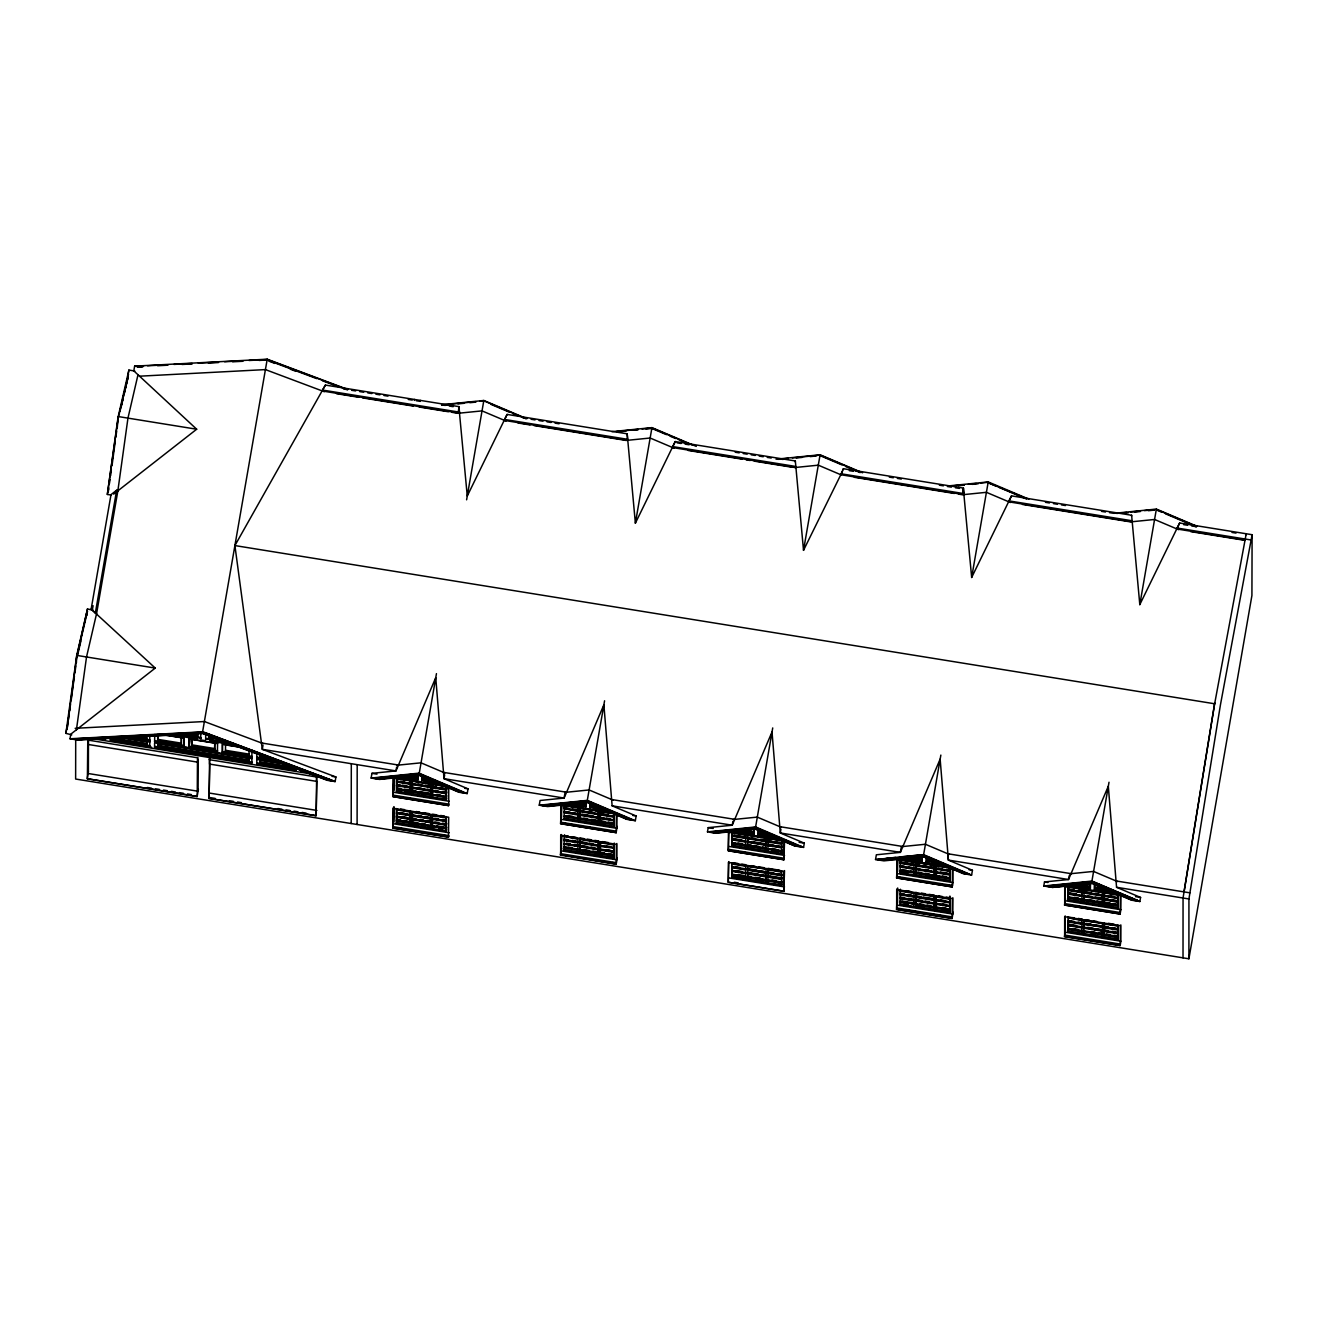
<?xml version="1.0" encoding="UTF-8"?>
<svg xmlns="http://www.w3.org/2000/svg" width="1318" height="1318" viewBox="0 0 1318 1318"><rect width="100%" height="100%" fill="white"/><g stroke="black" fill="none" stroke-linecap="round" stroke-linejoin="round"><path stroke-width="1.5" d="M75.703 739.431L75.637 779.037L1188.902 958.796L1251.919 595.505L1252.1 534.713L1179.643 523.015L1177.155 528.057L1177.073 529.012L1245.148 540.018L1245.23 539.046M87.252 778.74L197.239 796.5L87.252 778.74L88.388 771.59M87.4 777.785L87.795 738.113L87.795 744.406L197.782 762.166L198.112 760.272L198.062 791.245L88.059 773.485L88.125 742.512M88.388 772.117L88.454 740.634L87.795 744.406M110.399 740.222L110.564 739.266L149.84 745.609L149.675 746.565L110.399 740.222L110.415 737.24M146.908 741.457L146.908 744.341L113.513 738.953L113.677 738.014L147.072 743.401M149.675 746.565L149.857 741.144L149.692 742.1L120.235 737.339M127.665 737.223L149.692 740.782L149.857 735.774M154.585 747.355L154.585 742.891L251.82 758.591L251.985 757.636L251.804 763.056L154.585 747.355L154.75 746.4L251.969 762.101L251.804 763.056M184.075 746.334L184.256 737.256L184.075 746.334L154.601 741.573L154.766 734.521M157.699 746.087L157.863 742.265L157.699 746.087L249.036 760.832L249.201 759.893L157.863 745.148M181.489 736.63L181.307 744.126L157.699 740.321L157.715 735.395M157.699 740.321L157.88 734.456M181.307 744.126L181.324 737.569M188.985 747.125L189.001 738.986L217.437 743.583L217.602 742.644L217.421 751.721L188.985 747.125L190.138 740.502M189.166 738.047L189.149 746.186L217.585 750.782L217.421 751.721M192.098 745.873L192.263 738.36L192.098 745.873L214.653 749.514L214.834 742.001M197.782 762.166L197.799 757.438M185.871 733.154L200.764 738.739L200.781 733.483M220.024 738.788L205.674 739.53L205.674 734.274M209.002 798.395L316.056 815.677L209.002 798.395L209.875 764.111M316.221 814.738L316.617 775.05L316.6 781.36L209.562 764.078L209.562 757.768L209.167 797.456L215.229 798.428M214.653 749.514L214.669 742.957L192.098 739.316M222.511 743.434L222.495 751.573L251.985 756.334L251.82 757.273L222.33 752.512L222.347 744.373L245.939 748.196M225.444 751.26L225.609 750.304L249.201 754.127L249.036 755.066L225.444 751.26L225.609 743.747L225.444 744.703L241.194 747.24M249.036 760.832L249.201 757.01L249.036 757.949L157.699 743.204M249.036 755.066L249.053 750.14M251.82 757.273L252.002 750.222M256.713 763.847L256.878 762.891L296.171 769.234L296.006 770.19L256.713 763.847L256.878 758.427L260.816 759.069M280.75 761.952L256.73 758.064L256.895 753.056M293.222 767.982L259.827 762.578L259.827 759.695L287.34 764.143M296.006 770.19L296.006 767.208M316.056 815.677L316.93 781.393M351.198 823.536L351.313 763.699M357.096 824.491L357.194 764.654M392.846 828.083L448.499 837.062L392.846 828.083L394.016 806.649M393.011 827.144L393.044 808.247L448.697 817.242L448.499 837.062M392.896 796.599L448.548 805.578L392.896 796.599L394.066 777.208M393.061 795.644L393.094 776.763M393.522 807.456L393.505 823.766L449.158 832.762M393.588 775.956L393.555 792.283L449.207 801.278M393.818 821.888L393.851 807.604M393.884 790.388L393.901 776.104M446.538 829.599L446.209 831.493L396.438 823.453L396.471 808.544M446.604 798.115L446.275 800.01L396.504 791.97L396.52 778.905M396.603 820.422L396.603 822.514L410.343 824.739L410.343 822.63L396.52 820.373M396.702 812.069L396.619 816.221L410.343 818.429L410.26 822.58L410.425 821.641M396.833 787.456L396.652 791.031L410.392 793.238L410.392 791.146L404.511 790.19M396.702 777.851L396.685 780.997L410.425 783.205L410.425 779.531M410.26 825.2L410.425 824.261L412.386 824.574L412.221 825.529L410.26 825.2L410.343 818.956M410.442 814.293L410.26 818.906L396.537 816.699L396.784 815.265M410.442 810.619L410.277 815.232L396.537 813.025M412.518 792.612L412.27 794.029L410.31 793.716L410.475 790.141M410.409 786.945L396.669 784.721L396.669 781.574L410.409 783.798L410.31 791.097L396.586 788.872L410.31 791.624M410.491 783.32L410.326 787.423L396.586 785.198L396.669 788.395L410.475 790.668L410.409 787.472M410.491 779.646L410.326 783.749L410.491 782.793M410.343 818.429L410.359 815.282M410.376 811.558L410.359 814.705L396.636 812.481L396.636 809.334L410.277 811.558M412.221 825.529L412.402 814.606M412.221 822.893L430.689 825.925L430.689 828.017L412.303 825.052L412.386 818.28L416.076 818.873M412.237 815.545L412.237 812.399L430.624 815.364L430.689 821.724L412.303 818.758L412.32 815.611L430.706 818.577M412.27 794.029L412.435 790.471L416.126 791.064M412.452 786.797L412.353 793.551L430.739 796.533L430.739 794.424L412.353 791.459L430.656 794.375L430.755 787.077L412.287 784.062L412.287 780.915L430.689 783.88L430.673 787.027M412.287 787.736L430.755 790.751L430.739 793.897L412.353 790.932L412.452 783.123M412.369 784.111L412.369 787.258L430.755 790.223M412.386 780.388L412.386 783.535L430.772 786.5L430.689 783.88M417.378 773.682L417.378 779.07L417.542 778.131L412.139 775.594M407.937 775.363L417.773 779.976L417.79 774.374M417.773 779.976L417.872 773.897M421.711 775L421.694 780.602L431.085 779.251M429.487 778.823L422.271 779.861L422.452 775.33M446.555 826.979L446.374 830.554L430.607 828.495L430.689 825.925M430.772 821.773L430.607 825.875L430.772 824.92M412.303 822.432L430.689 825.398L430.689 822.251L412.303 819.285L430.607 822.201L430.788 817.572L425.269 816.682M446.357 793.238L446.44 796.434L432.617 794.688L446.357 796.912L446.44 799.054L430.656 796.995L430.821 793.436L419.799 791.657M430.673 790.701L430.838 786.088M432.568 828.808L432.666 815.216M432.617 797.324L432.732 783.732L446.374 786.418M446.209 831.493L446.242 816.583M446.275 800.01L446.291 786.945M446.308 821.048L446.39 824.261L432.584 822.514L446.308 824.722L446.39 827.935L432.65 825.711L432.568 826.716L446.39 828.462M432.584 819.368L446.308 821.575L446.324 817.374M446.538 788.625L446.44 792.761L432.634 791.014L446.44 793.288M446.456 785.94L446.538 789.136L432.716 786.879L432.634 787.867L446.374 790.092L446.621 788.675M448.713 804.639L448.746 785.742M617.154 857.936L616.165 864.147L560.512 855.151L561.682 835.76M560.677 854.212L560.71 835.315L616.363 844.311L616.33 863.191L612.359 862.549M560.562 823.668L616.214 832.646L560.562 823.668L561.732 804.277M560.727 822.712L560.76 803.832M561.188 834.525L561.171 850.851L616.824 859.83L616.857 843.504M561.237 805.067L561.221 819.351L616.873 828.347L616.906 814.063M561.484 848.957L561.517 834.673M561.55 817.457L561.567 805.216M600.415 848.644L600.234 853.257L614.056 855.53L613.875 858.578L564.104 850.538L564.137 835.612M614.106 820.356L613.941 827.078L564.17 819.038L564.186 804.128M577.927 849.649L577.927 846.502L564.203 844.294M577.943 842.301L577.943 839.154L564.302 836.403M580.019 820.636L598.405 823.602L598.405 821.509L580.019 818.527L579.936 821.098L577.976 820.784L578.091 807.143L564.269 805.446L564.368 804.392M578.009 849.187L564.269 846.963L564.186 847.968L577.927 850.176L577.927 852.285L579.887 852.598L579.969 846.354M583.742 838.594L580.068 838.001L579.904 842.63L598.372 845.645L598.273 849.27L579.887 846.304L580.068 841.675L585.587 842.564M579.936 821.098L580.035 814.854M598.421 814.162L598.339 817.77L579.953 814.804L580.118 810.191L583.792 810.784M594.665 809.829L598.438 810.422L598.438 813.568L580.052 810.603L579.953 807.983L579.953 811.13L598.339 814.096L598.438 809.895M579.887 852.598L579.969 850.028M579.887 846.304L579.986 842.68M579.953 814.804L580.035 811.18M580.085 803.683L585.489 806.221L585.505 802.629M585.489 806.221L585.67 801.69M577.679 803.272L585.9 807.127L585.917 801.509M599.163 806.385L589.821 807.753L589.904 803.552M595.769 806.221L590.398 807.011L590.398 803.42M590.398 807.011L590.563 802.481M598.273 855.563L598.438 854.624L600.398 854.937L600.234 855.876L598.273 855.563L598.438 851.988M598.273 852.944L598.372 845.645M594.78 840.373L598.454 840.966L598.29 845.596L598.454 844.64M604.451 823.602L600.53 822.976L600.283 824.393L598.323 824.079L598.323 821.971L579.936 819.005M598.323 821.443L598.421 817.835L598.323 821.443L579.936 818.478L579.953 815.331L598.339 818.297M598.339 817.77L598.504 813.157M598.356 849.319L598.356 852.466L579.969 849.5M598.388 841.905L598.372 845.069L579.986 842.087L580.002 838.94L598.29 841.922M600.234 855.876L600.398 852.318L604.319 852.944M600.415 844.97L600.25 849.583L613.974 851.807M600.234 850.11L613.974 852.334L614.056 851.329L600.333 849.105L600.415 841.823M600.283 824.393L600.448 820.817L604.385 821.46M600.464 817.144L600.283 821.773L614.023 823.981L600.365 821.822M600.464 813.997L600.3 818.099L614.023 820.307M600.3 818.626L614.023 820.834L614.122 816.682L600.3 814.425L600.316 811.278L614.04 813.486L614.122 812.498M600.316 853.306L600.316 855.415L614.04 857.623M600.333 841.757L600.333 845.431L614.056 847.655L600.25 845.909M600.398 810.801L600.365 823.915L614.106 826.139M613.875 858.578L613.908 843.652M613.941 827.078L613.957 812.152M614.056 851.329L614.056 848.182L600.25 846.436M614.056 847.655L614.073 844.509L600.25 842.235M614.122 813.008L614.122 816.171L600.382 813.947M616.165 864.147L560.512 854.624M616.412 814.854L616.214 832.646M728.179 882.236L783.831 891.215L728.179 882.236L728.854 861.593M728.228 850.736L783.88 859.731L728.228 850.736L728.903 832.152M728.343 881.281L728.376 862.4L784.029 871.379L783.831 891.215M728.393 849.797L728.426 830.9L751.375 834.624L741.424 829.961M781.871 883.752L781.541 885.647L731.77 877.607L731.803 862.68M781.936 852.268L781.607 854.146L731.836 846.123L732.034 831.987M747.8 878.249L747.553 879.666L745.593 879.353L745.708 865.695L731.885 863.488M747.85 846.766L747.603 848.182L745.642 847.869L745.757 834.212L741.737 833.586M747.553 879.666L747.668 866.025M747.603 848.182L747.718 834.525M746.433 829.994L753.632 833.371L753.649 827.984M744.192 829.665L754.044 834.278L754.061 828.66M754.044 834.278L754.143 828.198M767.29 833.536L757.965 834.904L758.064 828.824M765.709 833.108L758.542 834.162L758.542 830.571M781.706 884.691L765.939 882.632L766.055 868.99L747.57 866.552M781.772 853.207L765.989 851.148L766.104 837.49L747.619 835.052M767.9 882.961L767.999 869.369L781.739 871.577M767.949 851.461L767.949 849.369L781.689 851.576L781.936 849.632M771.969 849.533L781.772 851.115L767.949 848.841L768.064 837.869M781.541 885.647L781.574 870.72M781.607 854.146L781.706 840.044L767.982 838.347L768.147 837.391M781.871 843.289L767.966 841.494M784.045 858.776L784.078 839.895M783.831 890.688L784.523 870.588M783.88 859.731L784.572 841.131M896.52 909.404L952.173 918.399L896.52 909.404L897.69 887.986M896.668 908.464L896.701 889.584L952.37 898.563L952.173 918.399M896.57 877.92L952.222 886.915L896.57 877.92L897.739 858.529M896.767 858.084L896.734 876.981L900.705 877.623M897.196 888.777L897.163 905.104L952.832 914.082L952.865 897.772M897.245 859.336L897.229 873.603L952.881 882.599L952.222 886.915M897.492 903.209L897.525 888.925M897.558 871.725L897.574 859.484M950.212 910.936L949.883 912.83L900.112 904.791L900.145 889.864M950.278 879.452L949.948 881.33L900.161 873.307L900.194 858.38M916.059 905.911L915.895 906.85L913.934 906.537L914.049 892.879L900.227 890.671M916.109 874.411L915.944 875.366L913.984 875.037L914.066 871.956L900.26 870.21L913.984 872.417L914 869.27L900.26 867.063L900.507 865.119M914 868.743L914 865.596L900.26 863.389L900.507 861.445M915.895 906.85L915.895 904.758L934.281 907.723L934.281 909.815L936.241 910.128L936.488 908.712M915.977 906.372L934.363 909.354L934.363 907.245L915.895 904.23L915.895 901.084L934.281 904.049L934.281 907.723M923.424 897.13L934.462 898.909L934.281 903.522L915.895 900.556L916.076 895.927L919.75 896.52M916.076 892.253L915.911 896.883L934.38 899.897L934.281 904.049M915.944 875.366L915.944 873.257L934.33 876.239L934.33 878.332L936.291 878.645L936.538 877.228M916.125 861.297L916.026 874.888L934.413 877.854L934.413 875.762M934.511 871.083L934.33 875.712L915.944 872.73L916.125 864.443L919.799 865.036M915.895 904.23L915.977 900.606M915.895 900.556L915.994 896.932M921.776 856.931L921.776 860.522L914.56 857.145M921.941 855.975L921.925 859.567L916.521 857.046M913.967 857.573L922.172 861.428L922.27 855.333M935.5 860.687L926.093 862.054L926.109 856.453M932.09 860.522L926.669 861.313L926.686 857.721M926.669 861.313L926.851 856.766M934.297 899.848L934.462 895.235L928.943 894.345M934.347 872.038L934.511 867.936M934.363 903.571L934.281 907.196M934.33 876.239L934.429 872.088L915.961 869.056M936.241 910.128L936.406 906.57M936.34 900.21L936.241 907.509L950.064 909.782L950.047 911.875L936.324 909.667L936.324 907.558M949.981 909.733L950.064 906.109L936.241 903.835L936.34 896.537M936.291 878.645L936.307 869.205L950.047 871.412L950.13 867.277L946.126 866.585M950.113 878.299L950.113 880.391L936.373 878.167L936.406 865.053L936.307 868.677L950.13 870.951L950.113 874.098L936.39 871.873M936.324 903.884L936.324 907.048L950.13 909.305M949.883 912.83L949.916 896.042M949.948 881.33L949.965 868.282M936.241 904.362L949.981 906.586L950.064 902.435L936.258 900.161L936.258 897.014L949.998 899.238L950.163 898.283M950.245 897.294L950.064 901.907L936.34 899.7M936.291 876.552L950.031 878.76L950.113 874.625M952.42 867.079L952.387 885.96L946.423 885.004M952.881 882.599L952.914 868.315M1064.483 936.538L1120.152 945.517L1064.483 936.538L1065.471 930.327M1064.647 935.582L1064.68 916.702L1120.349 925.681L1120.316 944.578M1064.532 905.038L1120.201 914.033L1064.532 905.038L1065.521 898.843M1064.697 904.099L1064.73 887.245M1065.175 915.895L1065.142 932.221L1120.794 941.217L1120.152 945.517M1065.224 886.454L1065.191 900.738L1120.86 909.717L1120.201 913.506M1118.191 938.054L1117.862 939.948L1068.091 931.908L1068.107 916.982M1118.241 906.57L1117.911 908.464L1068.14 900.425L1068.173 885.498M1084.104 932.551L1083.857 933.968L1081.897 933.655L1082.012 920.013L1068.19 917.789L1081.93 920.541L1082.012 919.486M1081.963 902.171L1082.193 900.754L1084.17 901.067L1083.923 902.484L1081.963 902.171L1082.078 888.513M1083.857 933.968L1083.89 920.854L1102.359 923.292L1102.243 936.95L1104.204 937.263L1104.369 936.307M1083.923 902.484L1084.039 888.826L1084.022 891.973L1102.408 894.955M1083.973 920.326L1083.973 923.473L1102.359 926.439M1082.77 884.296L1089.92 887.673L1089.937 882.286M1079.145 883.307L1090.332 888.579L1090.348 882.961M1090.332 888.579L1090.431 882.5M1105.522 887.574L1094.253 889.205L1094.352 883.126M1102.046 887.409L1094.83 888.464L1094.83 883.076M1104.435 904.823L1104.27 905.763L1102.309 905.45L1102.425 891.808L1083.94 889.37M1104.204 937.263L1104.22 935.154L1117.944 937.378L1118.191 935.434M1104.303 934.693L1104.286 936.785L1118.026 939.009L1118.026 936.9L1104.22 934.643L1104.402 923.193M1108.323 926.982L1104.385 926.34L1104.22 934.643M1104.27 905.763L1104.27 903.67L1117.994 905.894L1118.158 904.939M1118.241 903.95L1118.01 905.367L1104.27 903.143L1104.435 898.53L1108.372 899.156M1104.369 892.171L1104.27 899.469L1118.092 901.743L1118.092 904.889L1104.352 902.665L1104.352 899.519M1118.175 901.265L1118.092 898.069L1104.286 895.795L1104.286 892.648M1104.319 923.144L1104.303 926.818L1118.043 929.025L1118.109 932.765L1104.303 930.492M1104.352 903.192L1104.352 905.301L1118.076 907.509L1118.076 905.417L1106.313 903.522M1104.369 895.845L1104.352 898.991L1118.092 901.215M1117.862 939.948L1117.895 925.022M1117.911 908.464L1117.944 893.538M1118.043 929.025L1118.043 925.879L1104.237 923.621M1104.286 896.322L1118.01 898.546L1118.109 894.395L1106.247 892.961M1120.399 894.197L1120.201 914.033M1120.794 941.217L1120.827 924.89M1120.86 909.717L1120.893 893.406M1183.02 957.856L1183.053 897.97L1214.735 702.807M1188.902 958.796L1188.935 898.925L1220.468 704.685L1252.1 534.713M459.504 413.144L459.059 406.652L325.398 385.07L322.564 390.062L322.482 391.018L459.504 413.144L482.026 410.887L506.03 421.052M325.398 385.07L234.901 545.57L262.298 749.332L335.925 776.977L335.134 781.59L327.276 780.322L202.593 733.516L77.861 740.041L70.002 738.772L70.81 734.159L155.26 668.078L91.156 609.114L111.009 494.629L116.643 490.23L117.862 490.84L96.576 613.611L86.527 656.974L76.428 729.76M414.313 400.408L414.396 399.436M420.277 400.392L420.195 401.364L416.274 400.721M458.334 411.414L459.059 406.652M504.613 419.453L504.53 420.426L627.615 440.294L627.187 433.803L507.101 414.412L504.613 419.453L627.697 439.322M507.101 414.412L467.264 496.029L458.977 407.624M627.187 433.803L635.375 523.18L675.228 441.563L795.331 460.954L803.519 550.331L842.466 471.366M672.74 446.604L672.658 447.56L795.759 467.445L795.841 466.473L672.74 446.604L675.228 441.563M795.248 461.926L795.331 460.954M840.802 474.727L843.372 468.714L963.458 488.105L963.903 494.596L840.802 474.727L818.297 465.172L794.26 467.593M843.289 469.686L843.372 468.714M962.733 492.85L963.458 488.105M1009.011 500.906L1008.945 501.861L1132.047 521.747L1132.129 520.775L1009.011 500.906L1011.499 495.865L1131.618 515.256L1139.806 604.632L1179.643 523.015M1011.499 495.865L971.663 577.465L963.392 489.077M1131.536 516.228L1131.618 515.256M1246.136 534.729L1246.218 533.757L1214.652 703.779L1184.042 891.907M71.782 734.851L65.9 733.368L76.724 655.392L87.482 608.932L93.364 610.399M86.823 615.391L87.054 611.107L76.724 656.809L67.053 729.348M67.103 728.722L69.063 714.554M69.755 710.616L70.464 704.422M71.139 700.665L74.401 676.085M74.994 672.806L75.801 665.952M76.378 662.872L76.724 655.754M111.256 495.074L107.335 494.448L118.142 416.537L196.679 429.223L113.645 494.135M117.862 420.343L107.335 494.448M107.763 491.746L108.817 487.775M109.378 483.722L110.086 479.653M110.63 475.683L111.338 469.57M112.014 465.748L115.259 441.25M115.836 437.197L116.676 431.134M117.253 427.971L118.142 416.883L128.9 370.078L134.798 371.033M117.862 490.84L127.961 418.119L137.995 374.757M65.9 733.368L67.119 726.35M86.329 615.308L87.482 608.932M127.681 377.096L128.9 370.078M108.257 491.828L108.735 489.011M92.392 609.723L93.084 605.703M347.886 389.485L267.224 359.204L134.634 366.14L133.81 370.869L196.679 429.223M143.514 366.009L137.352 366.799L143.431 366.486M96.576 613.611L95.357 613.002L116.643 490.23M77.515 739.727L202.593 733.17L327.622 780.108L332.334 780.866L202.593 732.165L72.803 738.97L77.515 739.727L96.049 738.278M149.692 740.782L149.857 739.843L127.83 736.284M154.601 741.573L154.766 740.634L184.24 745.395M171.455 734.851L196.843 738.953L197.008 737.998L187.683 734.505M200.764 738.739L200.929 737.8L189.759 733.599M70.002 738.772L202.593 731.836L267.224 359.204M202.593 733.17L330.851 780.141M205.674 739.53L205.839 738.591L216.086 738.047M197.239 795.973L198.392 789.35M197.239 796.5L197.469 757.768L87.466 740.008M208.936 736.482L208.788 737.421L214.29 737.141M222.33 752.512L222.495 751.573M256.73 758.064L256.895 757.125L276.912 760.354M256.878 758.427L256.713 759.382L288.148 764.456M259.827 762.578L259.992 761.639L293.387 767.027M262.99 745.296L262.298 749.332L395.977 770.915L435.747 677.666L444.018 778.674L468.022 788.856L467.198 793.584L458.796 792.217L419.173 775.429L379.535 779.432L371.132 778.065L371.956 773.337L395.977 770.915L396.636 767.125M373.538 778.197L419.19 773.6L464.793 792.925L459.191 792.019L419.173 775.066L379.139 779.103L373.538 778.197L379.222 778.625L419.256 774.589L459.274 791.558L463.013 792.151M396.767 780.586L396.603 782.052L410.326 784.276M396.833 783.782L396.586 785.726L410.326 787.95M396.504 791.97L396.817 790.075L400.754 790.718M396.702 812.596L396.537 813.535L410.277 815.76M396.702 816.27L396.537 817.209L410.26 819.434M396.767 818.939L396.52 820.883L410.26 823.107M396.438 823.453L396.767 821.575M410.31 793.716L410.475 792.761L412.435 793.09M414.116 779.548L414.28 778.592L404.313 776.994M419.19 773.6L436.456 673.63M466.605 499.819L483.838 400.474L526.31 418.481M422.271 779.861L423.094 775.132M430.656 796.995L430.904 795.578M432.782 794.276L432.617 795.215L446.357 797.439L446.604 795.495M430.607 822.201L430.772 821.246L427.098 820.653M430.607 828.495L430.854 827.078M444.66 774.885L444.018 778.674L564.104 798.065L603.875 704.817L612.129 805.825L636.149 815.99L635.325 820.735L626.725 819.335L587.301 802.563L547.613 806.567L539.243 805.216L540.067 800.487L564.104 798.065L565.076 792.382L589.113 789.96L613.117 800.141M446.604 791.821L446.357 793.765L432.634 791.541M448.548 805.578L448.713 804.112L393.061 795.116M446.555 823.305L446.308 825.249L432.568 823.042M448.499 836.551L448.664 835.596L393.011 826.617M541.649 805.347L547.299 805.759L587.383 801.723L627.22 818.676L632.92 820.076L627.137 819.137L587.301 802.201L547.217 806.237L541.649 805.347L587.301 800.734L632.92 820.076M564.516 807.176L564.269 808.593L578.075 810.867L578.157 809.878M564.335 808.659L577.992 811.344M564.17 819.038L564.318 818.099L578.058 820.323M560.512 855.151L561.649 848.528M564.466 835.002L564.219 836.419L577.943 838.627M564.269 846.963L578.009 849.715M564.104 850.538L564.269 849.583L578.009 851.807M578.157 814.063L577.992 815.018L564.252 812.794L564.335 811.806L578.075 814.013L564.252 812.267M578.141 817.226L577.976 818.165L564.252 815.941L578.058 817.687L577.976 818.692L564.252 816.468M577.976 820.784L578.223 819.368L580.184 819.681M565.916 804.672L583.314 807.011M585.9 807.127L579.409 803.568M539.243 805.216L587.301 800.372L604.583 700.781M635.375 523.18L651.949 427.625L696.283 446.407M589.821 807.753L593.644 806.731M598.323 824.079L598.487 823.124L600.448 823.437M600.3 814.425L600.464 813.47L608.323 814.738M614.287 815.216L614.04 817.16L600.3 814.952M614.237 843.042L613.99 844.986L600.25 842.762M616.214 832.136L617.203 826.452M707.469 831.889L708.211 827.638L732.231 825.216L772.019 731.968L780.289 832.976L804.309 843.158L803.568 847.408L794.935 846.008L755.527 829.253L715.855 833.24L707.469 831.889L755.609 826.946L803.568 847.408M794.935 846.008L755.527 828.89L715.46 832.927L709.875 832.02L715.542 832.449L755.609 828.412L795.429 845.349L801.245 846.288M612.129 805.825L732.231 825.216L732.89 821.427M732.1 834.722L731.935 836.205L745.659 838.413L745.823 837.474M732.165 837.935L731.918 839.879L745.659 842.087L745.741 841.098L732.001 838.874M732.165 841.609L731.918 843.553L745.642 845.761L745.724 844.772L732.001 842.548M731.836 846.123L732.149 844.228M732.034 866.223L731.869 867.689L745.609 869.913L745.774 868.43M743.714 872.796L731.951 870.885L732.116 869.419M732.034 870.424L731.869 871.363L745.593 873.587L745.675 872.582L731.951 870.358M732.1 873.093L731.852 875.037L745.593 877.261M731.77 877.607L732.1 875.712L736.021 876.355M745.642 847.869L745.807 846.914L747.767 847.227M747.784 837.26L747.619 838.726L766.005 841.708M747.784 840.933L747.619 842.4L766.005 845.382L766.087 844.377L747.701 841.411L751.458 842.054M745.593 876.734L731.935 874.032M745.593 879.353L745.757 878.398L747.718 878.727M753.632 833.371L753.797 832.432L748.393 829.895M751.326 874.015L747.635 873.422L747.718 872.434L758.756 874.213M709.875 832.02L755.527 827.424L772.727 727.931M803.519 550.331L820.093 454.776L862.582 472.783M747.718 872.944L747.553 873.9L765.939 876.865L766.104 875.399L762.43 874.806M757.965 834.904L765.511 833.338M758.542 834.162L758.707 833.207L764.078 832.416M761.788 835.678L761.952 834.739M766.17 840.225L766.005 841.181L747.619 838.215M765.989 851.148L766.236 849.731M767.949 848.841L781.772 850.588M766.12 871.725L765.956 873.191L747.57 870.226L747.734 868.76L756.927 870.242M766.104 879.073L765.939 880.012L747.553 877.047M765.939 882.632L766.186 881.215M780.948 829.187L780.289 832.976L900.375 852.367L940.146 759.119L948.416 860.127L972.437 870.292L971.613 875.037L963.227 873.669L923.572 856.881L883.917 860.868L875.531 859.517L876.355 854.789L900.375 852.367L901.364 846.683L925.384 844.261L949.405 854.443M781.953 842.812L781.706 844.228L767.966 842.021L768.13 840.554L772.051 841.181M781.936 845.958L781.689 847.902L767.966 845.695M781.887 874.312L781.64 875.729L767.916 873.505L767.999 872.516L781.722 874.724L777.884 873.62M781.887 877.459L781.64 879.403L767.9 877.178M781.64 882.549L781.887 881.132M789.96 842.96L795.347 845.826L801.163 846.749L755.527 827.424M878.019 859.171L883.604 860.077L923.654 856.025L969.208 874.378L963.623 873.472L923.572 856.502C926.01 857.985 861.708 861.577 881.989 858.776M900.161 873.307L900.491 871.412M900.458 889.255L900.21 891.199L913.951 893.423M900.458 892.929L900.21 894.873L913.951 897.097L914.033 896.026L900.309 893.818M900.112 904.791L900.276 903.851L913.934 906.537M916.059 861.181L916.059 864.855L934.446 867.821L934.446 864.674L930.673 864.097M913.984 875.037L900.326 872.351M918.679 860.044L918.514 861L911.166 857.54M914.017 903.967L900.194 902.22M922.172 861.428L915.697 857.87M940.854 755.082L923.572 855.036L877.936 859.633M971.663 577.465L988.22 481.927L1028.864 499.143M988.138 482.767L1026.557 498.534M926.093 862.054L931.826 860.769M934.33 878.332L934.577 876.915M948.153 877.969L936.373 876.075L936.455 875.07M934.281 909.815L934.446 908.876L936.406 909.189M936.241 903.835L936.406 902.896M950.047 870.901L950.294 869.468M950.278 873.142L950.031 875.086L936.307 872.878M950.229 900.968L949.981 902.912L936.258 900.688M952.173 917.872L953.161 912.204M1043.79 886.009L1044.499 881.94L1068.536 879.518L1108.306 786.253L1116.56 887.278L1140.564 897.443L1139.856 901.528L1131.47 900.178L1091.848 883.373L1052.407 887.409L1043.79 886.009L1091.93 881.067L1137.533 900.408L1131.948 899.502L1091.93 882.533L1052.077 886.602L1046.195 886.141L1051.995 887.08L1091.848 883.011L1131.865 899.98L1137.45 900.869L1091.848 881.544L1046.195 886.141M1070.941 873.636L947.823 853.751L948.334 860.077L1068.536 879.518L1069.195 875.729M1068.338 886.306L1080.019 888.727M1068.486 892.237L1068.239 894.181L1081.963 896.388L1082.127 895.449M1068.47 895.91L1068.223 897.855L1081.963 900.062L1082.045 899.074L1068.305 896.85M1068.14 900.425L1068.486 888.563L1068.239 889.98L1082.062 892.253M1068.288 917.262L1074.236 917.806M1068.42 923.72L1068.173 925.664L1081.913 927.888L1082.078 926.422M1068.42 927.394L1068.173 928.811L1081.897 931.035M1068.42 927.921L1068.173 929.338L1081.897 931.562L1081.979 930.557L1068.255 928.35M1068.091 931.908L1068.437 920.046L1068.19 921.99L1081.913 924.215L1082.078 923.259L1068.272 920.936M1082.127 894.922L1081.963 895.878L1068.239 893.653M1084.104 891.561L1083.94 892.517L1102.326 895.482M1084.088 898.909L1083.923 900.392L1102.309 903.357L1102.474 901.891L1096.955 900.985M1081.913 923.687L1082.078 922.748L1078.157 922.106M1081.897 933.655L1082.062 932.716L1084.022 933.029M1089.92 887.673L1090.085 886.717L1084.714 884.197M1084.039 923.061L1083.874 924.528L1102.342 927.032M1091.848 881.544L1109.015 782.233M1139.806 604.632L1156.38 509.077L1196.991 526.294M1084.039 930.409L1083.874 931.348L1102.342 934.38M1083.94 931.398L1102.26 934.841L1102.425 933.375L1098.734 932.782M1094.83 888.464L1094.994 887.525L1100.398 886.734M1102.491 894.543L1102.326 896.009L1083.94 893.044M1102.474 898.217L1102.309 899.156L1083.923 896.191M1102.474 898.728L1102.309 899.683L1083.923 896.718L1084.006 895.713L1102.392 898.678L1098.8 898.135M1102.309 905.45L1102.474 904.51M1104.286 895.795L1104.451 894.856M1102.425 926.027L1102.26 926.966L1083.874 924M1102.425 929.701L1102.26 931.167L1083.874 928.201L1083.956 927.197L1102.342 930.178M1102.243 936.95L1102.491 935.516M1118.01 901.693L1118.175 900.738L1118.01 902.22L1104.27 899.996M1118.043 925.879L1104.237 924.132M1118.191 932.287L1117.961 933.704L1104.22 931.48M118.142 418.317L128.241 376.536L124.123 394.329M119.987 411.15L128.521 374.279M121.371 406.175L123.217 398.283M76.724 657.171L87.548 611.19M77.663 654.914L80.876 641.092M590.563 806.072L595.934 805.282M594.451 808.214L600.118 807.39M600.959 807.456L593.644 808.544L607.862 810.965M601.914 807.572L592.474 808.972L611.601 812.053M767.274 834.871L760.717 835.645L775.989 838.116M768.163 835.002L760.634 836.123L781.64 839.517M422.435 778.922L426.044 778.394M426.34 781.063L432.04 780.24M432.881 780.322L425.533 781.393L439.817 783.831M433.853 780.437L424.363 781.821L445.5 785.231M1102.688 889.123L1097.004 889.947L1116.214 893.044M1105.44 888.925L1098.075 889.996L1098.24 889.04L1116.214 891.94M1106.412 889.04L1096.922 890.424L1121.898 894.461M926.834 860.374L930.442 859.847M932.65 862.236L938.35 861.412M931.76 862.565L937.296 861.758M938.268 861.89L928.762 863.274L946.077 866.058M1052.407 887.409L1091.848 883.373M441.794 404.708L483.838 400.474M442.156 405.038L475.897 401.644M479.867 401.249L483.821 400.837L525.8 418.63M444.051 405.318L450.015 404.708M457.939 403.918L463.903 403.308M469.851 402.715L475.814 402.105M611.898 431.661L651.949 427.625M616.231 431.579L638.06 429.388M642.031 428.993L651.949 427.988L692.098 445.006M620.103 431.661L626.066 431.052M634.007 430.261L637.978 429.866M645.919 429.058L651.866 428.465L666.463 434.643M776.038 459.208L820.093 454.776M778.411 459.339L788.329 458.334M792.299 457.939L820.093 455.138L860.242 472.157M782.299 459.405L788.246 458.812M796.187 458.005L802.151 457.412M810.092 456.605L816.04 456.012M948.186 485.947L988.22 481.927M954.496 485.683L964.414 484.694M968.384 484.283L976.325 483.492M980.295 483.08L988.22 482.289M958.384 485.765L964.331 485.156M972.272 484.365L978.22 483.755M1114.336 513.312L1156.38 509.077M1116.692 513.443L1126.61 512.438M1130.58 512.043L1140.498 511.038M1144.469 510.643L1154.403 509.638M1122.557 513.312L1128.521 512.718M1134.468 512.109L1140.416 511.516M1148.357 510.709L1154.321 510.115M396.965 765.247L420.986 762.825L444.99 772.991M371.132 778.065L419.272 773.122M733.22 819.532L757.257 817.111L781.277 827.292M885.96 858.364L895.878 857.375M899.848 856.964L921.677 854.772M875.531 859.517L923.589 854.674L971.613 875.037M1069.508 873.834L1093.545 871.412L1117.549 881.594M147.567 365.794L167.847 364.74M173.927 364.411L192.181 363.455M198.277 363.142L218.557 362.088M224.637 361.758L242.891 360.803M248.97 360.489L267.224 359.534L347.342 389.617M157.633 365.745L167.765 365.201M181.966 364.46L192.098 363.933M208.326 363.093L218.475 362.549M232.66 361.807L242.809 361.28M259.036 360.424L267.142 360.012L316.748 378.628M139.543 376.19L265.429 369.6L324.31 391.71M75.142 728.31L204.389 721.539L263.287 743.649M102.211 737.965L122.706 736.894M126.808 736.68L147.319 735.609M151.422 735.395L171.917 734.307M178.078 733.994L198.573 732.923M224.208 740.321L209.595 741.013L234.983 745.098M343.52 388.975L347.557 389.634M351.609 390.293L355.646 390.935M359.699 391.594L363.735 392.253M367.788 392.896L371.841 393.555M375.877 394.197L379.93 394.856M383.966 395.515L388.019 396.158M408.25 399.436L412.287 400.079M441.53 404.807L445.402 405.433M449.29 406.059L453.161 406.685M523.032 417.971L527.035 418.613M531.039 419.256L535.042 419.898M539.046 420.557L543.049 421.2M547.052 421.842L551.056 422.485M555.059 423.144L559.046 423.786M677.139 442.848L681.142 443.491M685.146 444.15L689.149 444.792M735.197 452.222L739.2 452.865M743.204 453.524L747.207 454.166M751.211 454.809L755.214 455.451M759.217 456.11L763.221 456.753M767.224 457.395L771.228 458.038M849.303 470.641L853.306 471.3M889.32 477.116L893.324 477.759M897.327 478.401L901.331 479.044M939.372 485.189L943.375 485.831M947.378 486.49L951.382 487.133M955.385 487.775L959.389 488.418M1045.454 502.323L1049.457 502.965M1053.461 503.608L1057.464 504.267M1061.468 504.909L1065.471 505.552M1101.502 511.368L1105.505 512.027M1109.509 512.669L1113.512 513.312M1183.597 524.63L1187.633 525.272M1191.67 525.931L1195.706 526.59M1232.017 532.439L1236.053 533.098M322.564 390.062L459.587 412.188M840.884 473.755L963.985 493.624M1177.155 528.057L1251.111 539.985M336.469 393.67L358.71 397.262M362.763 397.921L413.325 406.092M419.206 407.031L448.301 411.727M452.189 412.353L458.005 413.308M518.04 422.996L530.05 424.94M534.054 425.582L626.116 440.443L650.153 438.021L674.157 448.202M688.161 450.459L742.215 459.191M746.219 459.834L750.222 460.493M754.226 461.135L792.266 467.28M854.311 477.297L954.397 493.459M958.4 494.102L962.404 494.744L986.424 492.322L1010.445 502.504M1022.455 504.448L1130.547 521.895L1154.584 519.473L1178.572 529.655M1190.681 531.615L1245.148 540.396M137.434 366.322L142.146 367.079M134.634 366.14L140.515 367.096M234.901 545.57L1214.652 703.779M76.724 655.392L155.26 668.078M566.575 792.233L443.491 772.364M611.618 799.515L734.653 819.335M779.762 826.666L902.781 846.485M1116.049 880.951L1189.923 892.846M180.698 733.615L186.761 734.587M176.513 733.912L188.606 735.856M218.162 740.634L232.281 742.907M177.485 734.851L197.008 737.998M211.72 740.37L231.243 743.533M1189.017 898.975L1116.56 887.278M168.539 734.719L172.46 735.345M176.398 735.988L180.335 736.614M201.357 740.024L205.41 740.667M209.48 741.326L213.549 741.985M163.613 734.703L179.347 737.256M162.476 734.703L184.092 738.195M427.691 780.767L435.665 782.052M566.41 803.173L580.398 805.43M593.808 807.588L605.72 809.516M736.564 830.637L748.558 832.581M763.929 835.068L775.841 836.979M904.708 857.787L916.685 859.731M932.09 862.219L944.067 864.147M1072.951 884.955L1084.862 886.882M401.759 777.686L415.186 779.844L404.939 775.248M565.999 804.211L581.386 806.698M736.087 831.674L749.547 833.833M904.214 858.809L919.585 861.297L911.298 857.408M931.925 863.158L944.232 865.283M1070.562 885.68L1085.834 888.151M371.956 773.337L376.997 774.144M393.983 776.912L415.104 780.322L405.17 775.659M464.661 788.312L468.022 788.856M632.706 815.447L636.149 815.99M708.211 827.638L713.236 828.445M799.12 842.317L804.309 843.158M900.293 858.677L919.503 861.774L909.552 857.112M969.076 869.765L972.437 870.292M1044.499 881.94L1047.942 882.5M1062.852 884.922L1087.663 888.925L1076.131 883.488M1135.523 896.635L1140.564 897.443M139.444 736.4L147.072 737.635M157.863 739.365L181.472 743.187M192.263 744.917L214.818 748.575M267.636 757.092L259.992 755.857L259.827 756.812L273.188 758.97M398.563 778.164L402.583 778.79M415.977 780.981L419.75 781.574M423.325 782.167L427.098 782.76M432.65 783.666L436.571 784.309M440.492 784.935L444.413 785.577M570.15 805.875L574.17 806.501M579.969 807.456L583.726 808.049M587.317 808.642L591.09 809.236M602.359 811.114L606.28 811.756M733.895 832.317L737.915 832.943M749.464 834.838L755.082 835.711M758.657 836.32L762.43 836.897M773.864 838.775L777.867 839.451M921.48 862.615L925.252 863.191M938.284 865.316L942.288 866.008M1068.239 886.306L1072.259 886.932M1076.098 887.574L1080.101 888.2M1085.785 889.139L1089.541 889.716M1093.133 890.325L1096.905 890.902M1108.29 892.813L1112.211 893.439M390.359 777.274L449.29 786.797M560.447 804.754L615.209 813.585M723.697 830.983L789.433 841.724M894.494 858.693L953.968 868.282M1061.072 885.581L1121.882 895.4M396.603 778.378L410.326 780.602M579.953 807.983L598.356 810.949M731.935 832.531L745.659 834.739M902.237 860.028L914 861.923L914 865.069L900.26 862.862M915.961 862.236L934.347 865.218L934.429 871.56L916.043 868.595M936.324 865.531L950.047 867.738M391.413 777.801L448.054 786.961M557.465 804.623L618.027 814.392M723.615 831.444L788.18 841.872M891.775 858.595L954.496 868.727M1062.143 886.108L1124.682 896.207M131.652 736.103L146.908 738.574M400.688 781.212L404.61 781.854M417.971 784.012L421.645 784.605M425.319 785.198L429.009 785.792M432.798 786.401L436.719 787.027M440.657 787.67L444.578 788.296M564.433 807.654L568.355 808.28M572.276 808.923L576.197 809.549M589.311 811.674L592.985 812.267M734.06 835.052L745.823 836.946L745.659 837.886L731.935 835.678M751.458 837.853L755.148 838.446M760.651 839.335L764.341 839.928M775.989 841.807L779.91 842.449M900.425 861.906L912.204 863.817M923.473 865.629L927.164 866.223M930.837 866.816L934.511 867.409L934.347 868.364L915.961 865.382M938.432 868.051L942.354 868.677M946.291 869.32L950.212 869.946M1074.285 889.98L1068.404 889.04L1068.239 890.507L1081.979 892.714L1082.144 891.248L1078.206 890.622M1085.933 891.858L1091.452 892.747M1095.126 893.34L1098.8 893.95M1110.333 895.795L1114.254 896.438M126.281 737.339L130.218 737.981M134.139 738.607L138.077 739.25M158.803 742.594L162.855 743.253M166.908 743.912L170.961 744.555M175.014 745.214L179.067 745.873M183.12 746.515L187.172 747.174M191.209 747.833L195.262 748.476M199.315 749.135L203.367 749.794M207.42 750.453L211.473 751.095M264.737 759.695L268.674 760.338M564.351 808.066L578.157 810.389M732.017 835.134L745.757 837.358M747.718 837.671L766.104 840.637M768.048 841.016L781.788 843.24M900.359 862.318L914.099 864.542M936.39 868.2L950.13 870.424M1068.338 889.452L1082.062 891.66M1104.369 895.334L1118.092 897.542M432.634 787.34L446.456 789.614M121.371 737.339L144.947 741.144M412.287 784.589L430.673 787.554M579.953 811.657L598.339 814.623M915.961 865.91L934.347 868.891M402.633 785.198L406.57 785.841M417.971 787.686L421.645 788.279M427.164 789.169L430.838 789.762M434.759 790.388L438.68 791.031M442.601 791.657L446.522 792.299M564.417 811.328L570.299 812.283M574.236 812.909L578.157 813.552M581.946 814.162L592.985 815.941M606.346 818.099L610.267 818.725M732.083 838.396L741.886 839.978M753.303 841.823L764.325 843.602M768.13 844.228L774.012 845.168M777.933 845.81L781.854 846.436M900.425 865.58L904.346 866.223M908.267 866.849L912.188 867.491M916.125 868.117L919.799 868.71M925.318 869.6L928.992 870.193M940.393 872.038L950.196 873.62M1068.404 892.714L1076.246 893.966M1087.762 895.828L1091.452 896.421M1095.126 897.014L1100.645 897.92M1112.293 899.799L1116.214 900.425M580.035 814.343L598.421 817.308M600.382 817.621L614.106 819.845M781.772 846.914L767.966 845.168L781.772 847.441M900.342 866.058L914.082 868.282M1068.321 893.176L1082.045 895.4M396.751 784.787L400.672 785.413M404.593 786.039L408.531 786.681M421.645 788.807L425.319 789.4M568.338 812.481L572.259 813.124M585.62 815.282L589.311 815.875M592.985 816.468L596.659 817.061M600.464 817.671L604.385 818.313M756.977 842.943L760.651 843.536M772.051 845.382L775.972 846.008M927.147 870.424L930.821 871.017M1074.285 894.181L1078.206 894.823M731.918 839.352L745.659 841.559M747.619 841.889L766.087 844.904M900.26 866.536L914.082 868.793M936.307 872.351L950.031 874.559M101.865 737.866L105.654 738.475L105.506 739.431L101.7 738.805M412.287 788.263L430.673 791.228M915.961 869.583L934.347 872.565M300.899 770.981L308.494 772.2M98.932 738.706L102.985 739.365M131.388 743.945L135.441 744.604M139.494 745.247L143.547 745.906M147.6 746.565L151.652 747.224M155.722 747.866L159.775 748.525M171.933 750.486L175.986 751.145M180.055 751.804L184.108 752.463M188.161 753.105L192.214 753.764M196.267 754.423L200.32 755.082M204.389 755.725L208.442 756.384M212.495 757.043L216.547 757.702M220.6 758.344L224.653 759.003M244.934 762.282L248.987 762.941M332.004 776.335L335.925 776.977M92.688 738.673L315.743 774.687M396.751 787.933L400.672 788.559M404.593 789.202L408.514 789.828M436.719 794.375L440.64 795.018M568.338 815.628L572.259 816.27M583.792 818.132L587.466 818.725M591.139 819.318L596.659 820.208M608.306 822.086L612.227 822.729M737.965 843.026L741.886 843.652M751.458 845.2L747.767 844.607L747.603 845.563L765.989 848.528M755.132 845.794L758.806 846.387M762.479 846.98L766.153 847.573L765.989 849.056L747.603 846.074L760.568 847.688M772.051 848.528L775.972 849.154M902.385 869.567L906.306 870.21M910.227 870.836L914.148 871.478M917.954 872.088L921.628 872.681M925.302 873.274L928.976 873.867M942.354 876.025L946.275 876.668M1074.269 897.327L1078.206 897.97M1089.607 899.799L1093.281 900.392M1104.435 902.204L1110.316 903.143M1114.237 903.786L1118.158 904.412M580.019 818.017L598.487 821.032M600.365 821.295L614.106 823.519M747.685 845.085L766.071 848.051M916.026 872.269L934.413 875.234M936.373 875.547L950.113 877.772M1084.006 899.387L1102.392 902.352M745.642 845.233L731.918 843.026L743.764 844.97M936.291 876.025L950.031 878.233M1068.223 897.327L1081.963 899.551M1083.923 899.865L1102.309 902.83L1098.718 902.286M396.669 788.922L400.59 789.564M432.699 794.754L446.44 796.962M568.256 816.633L572.177 817.275M902.303 870.572L914.066 872.467M917.872 873.093L932.584 875.465M1074.186 898.332L1078.124 898.958M1084.006 899.914L1095.027 901.693M412.27 791.937L430.656 794.902M600.283 822.3L614.023 824.508M900.26 870.737L913.984 872.944M209.232 759.662L316.287 776.945M404.675 791.344L408.596 791.986M421.711 794.095L425.384 794.688M593.051 821.757L596.724 822.35M772.117 850.67L776.038 851.313M902.451 871.725L906.389 872.351M927.229 875.729L930.903 876.322M1074.351 899.486L1078.272 900.112M1098.866 903.44L1102.556 904.033M1106.477 904.659L1110.399 905.301M578.141 819.845L580.101 820.158M934.495 877.376L936.455 877.706M1082.127 901.215L1084.088 901.545M74.451 738.739L77.597 739.25M731.984 845.168L745.724 847.392M747.685 847.705L766.071 850.67M1068.305 899.469L1082.045 901.693M1084.006 902.006L1102.392 904.972M728.887 846.436L784.539 855.415M560.727 822.201L616.379 831.18M728.393 849.27L784.045 858.249M896.734 876.454L952.387 885.432M1064.697 903.571L1120.366 912.567M399.024 796.616L402.995 797.258M406.982 797.884L410.952 798.527M562.72 823.042L566.691 823.684M570.661 824.327L574.648 824.969M578.618 825.612L582.589 826.254M586.559 826.897L590.546 827.539M734.357 850.753L738.327 851.395M742.314 852.038L746.285 852.68M766.153 855.893L770.14 856.535M938.482 883.719L942.452 884.362M1068.684 904.741L1072.654 905.384M1076.625 906.026L1080.612 906.669M1084.582 907.311L1088.553 907.954M400.639 809.038L404.56 809.664M416.076 811.526L419.767 812.119M423.44 812.712L428.96 813.601M436.67 814.854L432.749 814.211L432.584 815.694L446.324 817.901M440.607 815.48L444.528 816.122M564.384 835.464L568.305 836.106M572.226 836.732L576.147 837.375M587.433 839.187L591.107 839.78M602.375 841.609L608.273 842.564M734.011 862.862L737.932 863.488M741.853 864.13L745.774 864.756L745.609 866.239L731.885 864.015M751.408 865.679L755.099 866.272M758.773 866.865L764.292 867.755M779.861 870.259L768.081 868.364L767.916 869.831L781.656 872.055M906.273 890.671L910.194 891.314M921.595 893.159L925.269 893.752M938.383 895.861L942.304 896.504M946.242 897.13L950.163 897.756M1078.157 918.432L1082.094 919.074M1085.884 919.684L1089.558 920.277M1093.248 920.87L1096.922 921.463M1108.323 923.308L1114.204 924.247M432.584 815.167L446.407 817.44M747.57 866.025L765.956 868.99M936.258 896.487L950.08 898.761M1083.89 920.326L1102.276 923.292M396.553 809.862L410.277 812.086M579.904 839.484L598.29 842.449M915.911 893.736L934.297 896.701M400.623 812.712L404.544 813.338M417.921 815.496L421.595 816.089M434.709 818.214L438.63 818.84M442.551 819.483L446.472 820.109M568.289 839.78L564.368 839.138L564.203 840.62L577.943 842.828L577.927 845.975L564.203 843.767L578.009 845.513M572.21 840.406L576.147 841.049M589.261 843.158L592.935 843.751M606.296 845.909L610.218 846.551M735.955 866.849L739.876 867.491M760.601 870.836L764.275 871.429M768.081 872.038L773.963 872.994M900.375 893.406L904.296 894.032M908.217 894.675L912.155 895.301M940.344 899.848L944.265 900.491M1068.354 920.524L1074.236 921.48M1085.884 923.358L1091.403 924.247M1095.077 924.841L1100.596 925.73M1112.244 927.608L1116.165 928.251M446.39 820.587L432.584 818.84L446.39 821.114M564.302 839.566L578.025 841.774M731.968 866.634L745.691 868.842M766.038 872.137L747.652 869.172L751.408 869.864M404.544 813.865L408.481 814.491M412.402 815.134L416.076 815.727M583.742 842.795L587.416 843.388M755.082 870.457L758.756 871.066M910.178 895.515L914.115 896.141M917.905 896.751L921.579 897.344M942.304 900.688L946.225 901.331M1089.558 924.478L1093.232 925.071M564.203 840.093L578.025 842.367M731.869 867.162L745.691 869.435M747.57 869.699L766.038 872.714M767.916 872.977L781.722 875.251M900.21 894.345L914.033 896.619M1068.19 921.463L1081.996 923.737M1104.22 927.295L1117.961 929.503M412.237 816.073L430.624 819.038M579.904 843.158L598.29 846.123M915.911 897.41L934.297 900.375M1104.22 927.806L1117.961 930.03M402.583 816.699L406.504 817.325M419.75 819.466L423.424 820.06M434.709 821.888L438.63 822.514M442.551 823.157L446.472 823.783M566.328 843.141L570.249 843.767M574.17 844.41L578.091 845.036M581.897 845.645L587.416 846.535M591.09 847.128L594.764 847.721M606.296 849.583L610.218 850.225M737.915 870.836L741.836 871.478M770.041 876.025L781.805 877.936M900.375 897.08L904.296 897.706M908.217 898.349L912.138 898.975M916.059 899.601L921.579 900.507M925.252 901.1L928.943 901.693M942.304 903.851L946.225 904.477M1068.338 924.198L1076.196 925.467M1087.712 927.328L1093.232 928.218M1096.905 928.811L1100.579 929.404M1104.385 930.014L1108.306 930.656M1112.227 931.282L1116.148 931.925M579.969 845.826L598.356 848.792M747.635 872.895L766.022 875.86M781.722 878.398L767.999 876.19L781.64 878.875L769.959 877.03M915.977 900.079L934.363 903.044M936.324 903.374L950.064 905.581M1068.255 924.676L1081.996 926.884M731.869 870.836L745.593 873.06M747.553 873.373L765.939 876.338M913.934 900.243L900.293 897.542L914.017 899.766L913.934 900.754L900.21 898.546L914.017 900.293M1068.173 925.137L1081.913 927.361L1068.255 925.187M1083.874 927.674L1102.26 930.64M1117.961 933.177L1104.22 930.969L1110.184 931.958M408.382 818.643L396.619 816.748L396.603 819.895L410.343 822.102M436.587 823.19L446.39 824.788M566.246 844.13L578.009 846.041M583.66 846.947L596.527 849.023M755 874.608L766.022 876.388M917.822 900.902L930.689 902.978M942.222 904.84L948.103 905.795M1089.475 928.613L1102.342 930.706M1114.105 932.6L1118.043 933.226L1118.026 936.373L1104.303 934.165M412.221 819.747L430.607 822.712M598.273 849.797L579.887 846.831L579.887 849.978L598.356 852.993L598.356 855.085L579.969 852.12M396.685 819.417L400.623 820.06M404.544 820.686L408.465 821.312M412.386 821.954L417.905 822.844M421.579 823.437L425.253 824.03M436.653 825.875L446.472 827.457M568.289 847.128L572.21 847.754M583.726 849.616L589.245 850.505M592.919 851.099L596.593 851.692M608.241 853.586L614.139 854.525L613.974 856.008L600.234 853.784M737.915 874.509L743.797 875.465M747.718 876.108L751.392 876.701M755.066 877.294L760.585 878.183M771.986 880.012L775.907 880.655M902.319 901.067L914.099 902.962M919.733 903.868L923.407 904.477M927.098 905.071L930.772 905.664M942.288 907.525L946.209 908.151M1074.219 928.828L1078.14 929.454M1091.386 931.595L1095.06 932.188M1106.346 934.001L1110.267 934.643M1114.188 935.269L1118.109 935.912M781.722 882.071L767.982 879.864L767.9 880.852L781.64 883.076L767.9 880.325M915.977 903.753L934.446 906.784M1083.956 930.87L1102.342 933.852M432.568 826.188L446.308 828.396M731.852 874.509L745.675 876.783M412.221 823.42L430.607 826.386M579.887 850.505L598.273 853.471M936.241 908.036L949.981 910.26M414.297 824.393L417.987 824.986M421.661 825.595L425.335 826.188M438.696 828.347L442.617 828.973M585.653 852.071L589.327 852.664M610.283 856.041L614.204 856.684M739.942 876.981L743.879 877.623M756.993 879.732L760.667 880.325M904.362 903.538L908.283 904.164M919.816 906.026L923.49 906.619M944.331 909.98L948.252 910.623M1091.469 933.737L1095.143 934.33M731.935 876.668L745.675 878.875M747.635 879.188L766.022 882.17M1068.255 930.969L1081.979 933.177M1083.94 933.506L1102.326 936.472M209.826 793.139L316.88 810.422M728.838 877.92L784.49 886.899M560.677 853.685L616.33 862.664M896.685 907.937L952.337 916.933M1064.647 935.055L1120.316 944.05M147.402 787.472L151.405 788.131M155.409 788.774L159.412 789.416M163.399 790.059L167.402 790.701M171.406 791.36L175.409 792.003M179.396 792.645L183.4 793.288M187.403 793.93L191.407 794.589M229.365 800.718L233.418 801.36M237.454 802.019L241.491 802.678M277.851 808.544L281.887 809.186M285.924 809.845L289.96 810.504M293.996 811.147L298.033 811.806M302.086 812.448L306.122 813.107M400.952 828.412L404.939 829.055M440.706 834.838L448.664 836.123M734.307 882.253L738.278 882.895M906.619 910.063L910.59 910.705M914.56 911.348L918.547 911.99M922.518 912.633L926.488 913.275M930.475 913.918L934.446 914.56M938.416 915.203L942.403 915.845M948.367 916.817L952.337 917.46M322.465 380.77L337.721 386.503M269.152 361.264L274.918 363.422M290.306 369.205L296.072 371.363M204.587 732.413L332.416 780.404M202.593 731.836L335.134 781.59M194.487 733.368L198.161 734.736L197.997 735.691L192.494 733.615M181.686 733.269L196.843 738.953M1156.38 509.44L1196.513 526.459M1156.298 509.918L1161.768 512.224M1165.425 513.773L1196.431 526.92M989.966 483.541L995.452 485.848M999.093 487.396L1026.475 499.011M820.01 455.616L841.922 464.892M845.563 466.44L851.049 468.763M854.69 470.312L860.16 472.635M670.121 436.192L675.59 438.515M679.231 440.064L684.717 442.387M491.037 404.412L509.292 412.139M512.933 413.687L518.419 416.01M1091.848 881.182L1139.856 901.528M923.572 855.036L969.208 874.378M587.301 800.372L635.325 820.735M419.19 773.221L467.198 793.584M621.766 816.303L627.137 819.137L621.684 816.765M745.922 829.961L754.127 833.8M741.194 829.533L749.794 833.371M578.437 801.904L585.653 805.282M575.01 803.107L581.65 806.221M574.879 803.255L580.398 805.842M574.928 803.585L583.231 807.473M410.162 775.692L417.855 779.498M1082.968 884.592L1090.414 888.101M1077.86 883.801L1086.098 887.673M1077.547 883.851L1084.846 887.294M398.382 765.033L261.442 742.973M91.156 609.114L95.357 613.002M412.336 811.872L412.32 815.018L430.706 817.984L430.722 814.837L412.237 811.872M600.316 849.632L600.316 852.779L614.056 855.003L614.056 851.856L600.316 849.632M916.01 893.192L915.994 896.355L934.38 899.321L934.396 896.174L915.911 893.209M747.635 876.569L747.553 877.574L765.939 880.539L766.104 879.6L747.635 876.569M900.276 901.215L913.934 903.917L900.276 901.215"/></g></svg>
